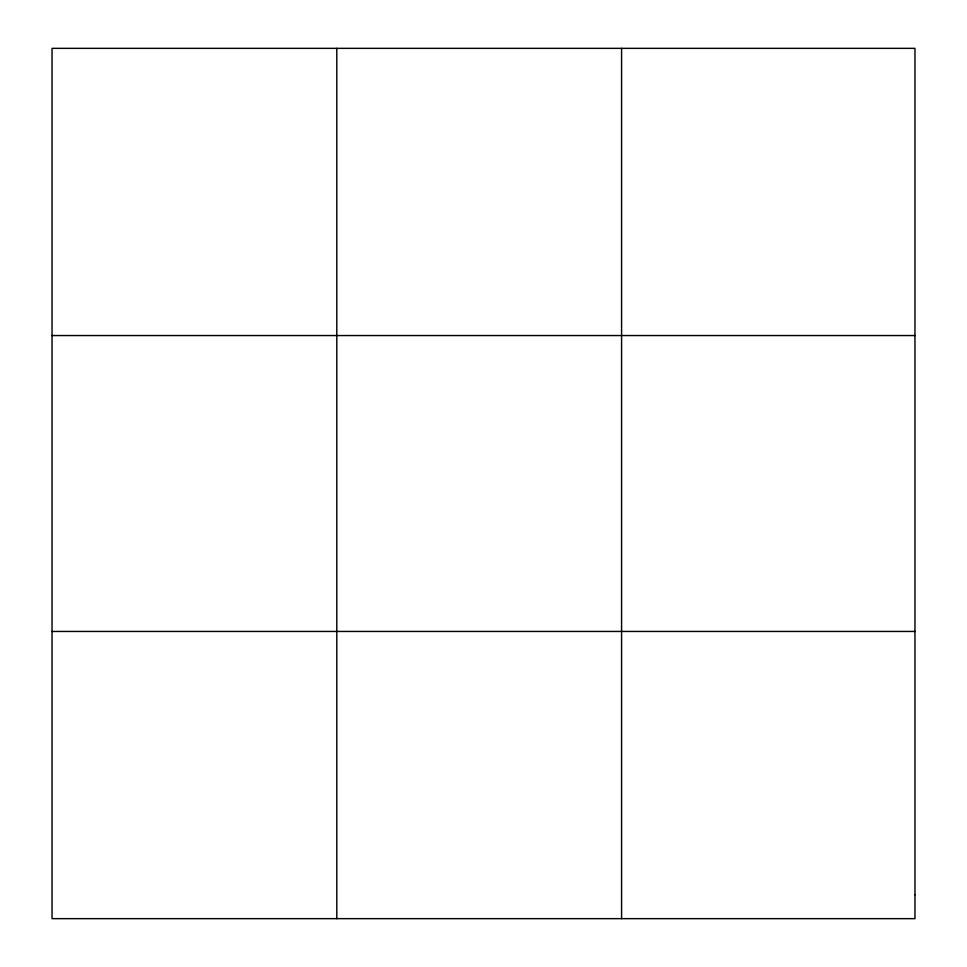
<?xml version="1.0" encoding="UTF-8"?>
<svg xmlns="http://www.w3.org/2000/svg" width="967" height="967" viewBox="0 0 967 967"><rect width="100%" height="100%" fill="white"/><g stroke="black" fill="none" stroke-linecap="round" stroke-linejoin="round"><path stroke-width="1.45" d="M336.806 48.35L336.806 918.65M621.576 48.35L621.576 918.65M52.037 335.549L914.963 335.549M52.037 631.451L914.963 631.451M914.963 894.717L914.963 918.65L52.037 918.65L52.037 48.35L914.963 48.35L914.963 894.717"/></g></svg>
